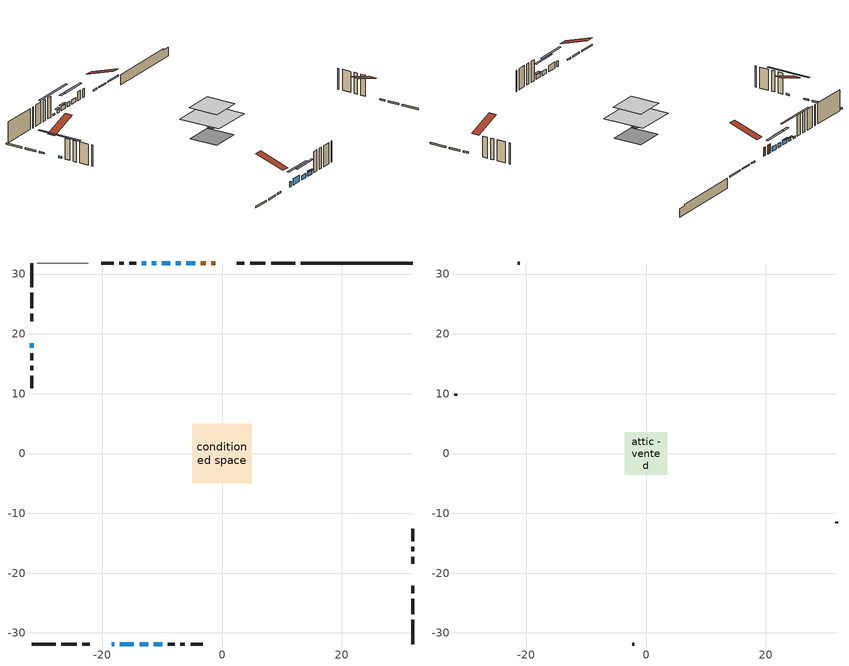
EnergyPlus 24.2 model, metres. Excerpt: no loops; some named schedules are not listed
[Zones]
conditioned space
 floor outside (Floor1 construction): -0.67,-0.67 -0.67,0.67 0.67,0.67 0.67,-0.67 z0.46
 floor adiabatic (AdiabaticFloorConstruction): -4.96,-4.96 -4.96,4.96 4.96,4.96 4.96,-4.96 z2.9
 floor foundation (Slab1 construction): -3.35,-3.35 -3.35,3.35 3.35,3.35 3.35,-3.35 z-1.83
 wall outside (RimJoist1 construction): 12.23,31.85 8.2,31.85 / -31.85,-31.85 -27.82,-31.85 / -31.85,31.85 -31.85,27.82 / 31.85,-31.85 31.85,-27.82 z0.46:0.76
 wall outside (RimJoist2 construction): 7.27,31.85 4.68,31.85 / -26.89,-31.85 -24.31,-31.85 / -31.85,26.89 -31.85,24.31 / 31.85,-26.89 31.85,-24.31 z0.46:0.76
 wall outside (RimJoist3 construction): 3.76,31.85 2.51,31.85 / -23.38,-31.85 -22.13,-31.85 / -31.85,23.38 -31.85,22.13 / 31.85,-23.38 31.85,-22.13 z0.46:0.76
 wall outside (AdiabaticWallConstruction 1): -1.17,31.85 -1.78,31.85 / -2.71,31.85 -3.57,31.85 z0.46:2.49
 wall outside (AdiabaticWallConstruction): -18.45,-31.85 -18.03,-31.85 z0.46:1.68; -31.85,18.45 -31.85,17.69 / -12.66,31.85 -13.42,31.85 z0.46:0.82; -4.5,31.85 -5.95,31.85 / -6.87,31.85 -7.71,31.85 / -8.64,31.85 -10.09,31.85 / -13.79,-31.85 -12.34,-31.85 / -11.41,-31.85 -9.96,-31.85 z0.46:1.45; -17.1,-31.85 -14.72,-31.85 z0.46:1.91; -11.02,31.85 -11.73,31.85 z0.46:1.17
 wall outside (Wall1 construction): -14.35,31.85 -15.5,31.85 / -9.03,-31.85 -7.89,-31.85 / -31.85,16.76 -31.85,15.61 / 31.85,-18.45 31.85,-17.3 z0.46:5.34
 wall outside (Wall2 construction): -16.43,31.85 -17.19,31.85 / -6.96,-31.85 -6.19,-31.85 / -31.85,14.68 -31.85,13.92 / 31.85,-16.37 31.85,-15.61 z0.46:5.34
 wall outside (Wall3 construction): -18.12,31.85 -20.18,31.85 / -5.26,-31.85 -3.2,-31.85 / -31.85,12.99 -31.85,10.93 / 31.85,-14.68 31.85,-12.62 z0.46:5.34
 wall foundation (FoundationWall1 construction): 13.16,31.85,-1.83 13.16,31.85,0.46 29.98,31.85,0.46 29.98,31.85,0.17 31.85,31.85,0.17 31.85,31.85,-1.83
 wall adiabatic (Wall5 construction): -22.35,31.85 -30.92,31.85 z0.46:5.34
 window (WindowConstruction 7): -18.45,-31.85 -18.03,-31.85 z0.46:1.68
 window (WindowConstruction 9): -31.85,18.45 -31.85,17.69 z0.46:0.82
 window (WindowConstruction): -4.5,31.85 -5.95,31.85 z0.46:1.45
 window (WindowConstruction 1): -6.88,31.85 -7.71,31.85 z0.46:1.45
 window (WindowConstruction 2): -17.1,-31.85 -14.72,-31.85 z0.46:1.91
 window (WindowConstruction 3): -8.64,31.85 -10.09,31.85 z0.46:1.45
 window (WindowConstruction 4): -11.02,31.85 -11.73,31.85 z0.46:1.17
 window (WindowConstruction 5): -13.79,-31.85 -12.34,-31.85 z0.46:1.45
 window (WindowConstruction 6): -11.41,-31.85 -9.96,-31.85 z0.46:1.45
 window (WindowConstruction 8): -12.66,31.85 -13.42,31.85 z0.46:0.82
 door (Door): -1.17,31.85 -1.78,31.85 z0.46:2.49
 door (Door 1): -2.71,31.85 -3.57,31.85 z0.46:2.49
 ceiling adiabatic (AdiabaticFloorConstruction): 4.96,-4.96 4.96,4.96 -4.96,4.96 -4.96,-4.96 z2.9
attic - vented
 floor to conditioned space (Floor2 construction Reversed): -3.54,-3.54 -3.54,3.54 3.54,3.54 3.54,-3.54 z5.34
 wall outside (Wall4 construction): -21.11,31.85 -21.42,31.85 / -2.28,-31.85 -1.96,-31.85 / -31.85,10 -31.85,9.69 / 31.85,-11.69 31.85,-11.38 z0.46:5.34
 roof outside (Roof1 construction): -0.24,31.85,5.34 -0.24,24.95,7.64 1.58,24.95,7.64 1.58,31.85,5.34; -19.38,-31.85,5.34 -19.38,-24.95,7.64 -21.2,-24.95,7.64 -21.2,-31.85,5.34; -31.85,19.38,5.34 -24.95,19.38,7.64 -24.95,21.2,7.64 -31.85,21.2,5.34; 31.85,-19.38,5.34 24.95,-19.38,7.64 24.95,-21.2,7.64 31.85,-21.2,5.34
shading: -31.85,12.76 -31.85,23.38 -32.26,23.38 -32.26,12.76 z5.75; -8.44,31.85 -2.01,31.85 -2.01,32.26 -8.44,32.26 z3.94; -10.2,31.85 -4.38,31.85 -4.38,32.26 -10.2,32.26 z3.94; -12.23,-31.85 -19.59,-31.85 -19.59,-32.26 -12.23,-32.26 z4.4; -10.29,31.85 -8.44,31.85 -8.44,32.26 -10.29,32.26 z1.65; -11.93,31.85 -10.82,31.85 -10.82,32.26 -11.93,32.26 z1.37; -9.85,-31.85 -16.28,-31.85 -16.28,-32.26 -9.85,-32.26 z3.94; -9.76,-31.85 -11.61,-31.85 -11.61,-32.26 -9.76,-32.26 z1.65; -18.35,31.85 -7.73,31.85 -7.73,32.26 -18.35,32.26 z5.75
[Building]
Building 1: Terrain=Suburbs
[Site:Location]
London AP_ON: Latitude {deg}=43.03; Longitude {deg}=-81.15; Time Zone {hr}=-5; Elevation {m}=278; Keep Site Location Information=Yes
[Site:GroundTemperature:Shallow]
3.98693, 1.93205, 1.76749, 2.74264, 6.6573, 10.5537, 13.9317, 16.0716, 16.2534, 14.513, 11.2211, 7.44421
[Site:WaterMainsTemperature]
Calculation Method=Schedule; Temperature Schedule=mains temperature schedule
[Material] Roughness=Rough; Thermal Absorptance=0.9
Name | Thickness {m} | Conductivity {W/m-K} | Density {kg/m3} | Specific Heat {J/kg-K} | Solar Absorptance | Visible Absorptance
asphalt or fiberglass shingles | 0.00635 | 0.162714 | 1121.4 | 1465.45 | 0.4 | 0.4
ceiling loosefill ins | 0.254 | 0.0480833 | 16.02 | 1046.75 | 0.7 | 0.7
ceiling stud and cavity | 0.1397 | 0.193034 | 65.682 | 1177.47 | 0.7 | 0.7
concrete 4.0 in. | 0.1016 | 1.803125 | 2242.8 | 837.4 | 0.7 | 0.7
concrete 8.0 in. | 0.2032 | 1.803125 | 2242.8 | 837.4 | 0.7 | 0.7
door material | 0.04445 | 0.0451087 | 512.64 | 1214.23 | 0.7 | 0.7
door material 1 | 0.04445 | 0.188738 | 512.64 | 1214.23 | 0.7 | 0.7
exterior vertical ins | 0.0457286 | 0.029427 | 32.04 | 1214.23 | 0.7 | 0.7
floor covering | 0.0127 | 0.0433444 | 54.468 | 1339.84 | 0.6 | 0.6
floor rigid ins; rim joist rigid ins | 0.051816 | 0.029427 | 32.04 | 1214.23 | 0.7 | 0.7
floor rigid ins 1; wall rigid ins | 0.512978 | 0.029427 | 32.04 | 1214.23 | 0.7 | 0.7
floor stud and cavity | 0.1397 | 0.398287 | 92.3553 | 1139.71 | 0.7 | 0.7
floor stud and cavity 1 | 0.1397 | 1.75129 | 37.0049 | 1207.88 | 0.7 | 0.7
furniture material conditioned space 1 | 0.1524 | 0.115458 | 640.8 | 1214.23 | 0.6 | 0.6
gypsum board | 0.0127 | 0.160291 | 801 | 837.4 | 0.6 | 0.6
gypsum board 1 | 0.0127 | 0.160291 | 801 | 837.4 | 0.7 | 0.7
osb sheathing 0.5 in. | 0.0127 | 0.115458 | 512.64 | 1214.23 | 0.7 | 0.7
osb sheathing 0.5 in. 1 | 0.0127 | 0.115458 | 512.64 | 1214.23 | 0.4 | 0.4
osb sheathing 0.75 in. | 0.01905 | 0.115458 | 512.64 | 1214.23 | 0.7 | 0.7
osb sheathing 2.0 in. | 0.0508 | 0.115458 | 512.64 | 1214.23 | 0.7 | 0.7
rim joist stud and cavity | 0.0508 | 0.028548 | 125.044 | 1163.47 | 0.6 | 0.6
rim joist stud and cavity 1 | 0.0508 | 0.318503 | 125.044 | 1163.47 | 0.6 | 0.6
rim joist stud and cavity 2 | 0.0508 | 0.0287471 | 125.044 | 1163.47 | 0.6 | 0.6
wall stud and cavity | 0.1397 | 0.0847632 | 139.0536 | 1170.24 | 0.7 | 0.7
wall stud and cavity 1 | 0.1397 | 0.0983129 | 139.0536 | 1170.24 | 0.7 | 0.7
wall stud and cavity 2 | 0.1397 | 0.0915092 | 139.0536 | 1170.24 | 0.7 | 0.7
wall stud and cavity 3 | 0.0889 | 6.1454 | 50.32683 | 1063.81 | 0.6 | 0.6
wall stud and cavity 4 | 0.1397 | 0.0826833 | 139.0536 | 1170.24 | 0.7 | 0.7
wall stud and cavity 5 | 0.0889 | 0.380278 | 52.3479 | 1209.89 | 0.7 | 0.7
wall stud and cavity 6 | 0.0889 | 0.391764 | 83.0341 | 1211.67 | 0.7 | 0.7
wood siding | 0.0254 | 0.102417 | 544.68 | 1172.36 | 0.4 | 0.4
wood siding 1 | 0.00254 | 0.102417 | 544.68 | 1172.36 | 0.4 | 0.4
wood siding 2; wood siding 3; wood siding 4 | 0.0254 | 0.102417 | 544.68 | 1172.36 | 0.7 | 0.7
[WindowMaterial:SimpleGlazingSystem]
Name | U-Factor {W/m2-K} | Solar Heat Gain Coefficient
WindowMaterial | 3.28586 | 0.57
WindowMaterial 1 | 3.281884 | 0.51
WindowMaterial 2 | 2.13606 | 0.61
WindowMaterial 3 | 3.27223 | 0.44
WindowMaterial 4 | 2.35523 | 0.53
WindowMaterial 5 | 1.94642 | 0.51
WindowMaterial 6 | 4.11712 | 0.39
[Construction]
AdiabaticFloorConstruction: floor stud and cavity 1, floor rigid ins 1, osb sheathing 0.75 in., floor covering
AdiabaticWallConstruction: wood siding 3, wall rigid ins, wall stud and cavity 5, gypsum board
AdiabaticWallConstruction 1: wood siding 4, wall rigid ins, wall stud and cavity 5, gypsum board
Door: door material
Door 1: door material 1
Floor1 construction: floor stud and cavity, floor rigid ins, osb sheathing 0.75 in., floor covering
Floor2 construction Reversed: gypsum board, ceiling stud and cavity, ceiling loosefill ins
FoundationWall1 construction: concrete 8.0 in., gypsum board 1
furniture construction conditioned space 1: furniture material conditioned space 1
PartitionWallConstruction: gypsum board, wall stud and cavity 6, gypsum board
RimJoist1 construction: wood siding 2, osb sheathing 2.0 in., rim joist stud and cavity
RimJoist2 construction: wood siding 2, rim joist rigid ins, osb sheathing 2.0 in., rim joist stud and cavity 1
RimJoist3 construction: wood siding 2, osb sheathing 2.0 in., rim joist stud and cavity 2
Roof1 construction: asphalt or fiberglass shingles
Slab1 construction: concrete 4.0 in.
Wall1 construction: wood siding, osb sheathing 0.5 in., wall stud and cavity, gypsum board
Wall2 construction: wood siding, osb sheathing 0.5 in., wall stud and cavity 1, gypsum board
Wall3 construction: wood siding, osb sheathing 0.5 in., wall stud and cavity 2, gypsum board
Wall4 construction: wood siding 1, wall stud and cavity 3
Wall5 construction: osb sheathing 0.5 in. 1, wall stud and cavity 4, gypsum board
WindowConstruction; WindowConstruction 3: WindowMaterial
WindowConstruction 1: WindowMaterial 1
WindowConstruction 2: WindowMaterial 2
WindowConstruction 4: WindowMaterial 3
WindowConstruction 5; WindowConstruction 6: WindowMaterial 4
WindowConstruction 7: WindowMaterial 5
WindowConstruction 8; WindowConstruction 9: WindowMaterial 6
[Zone] Multiplier=1; Part of Total Floor Area=Yes
Name | Volume {m3}
attic - vented | 18.7122
conditioned space | 356.5
[Space]
Name | Zone | Volume {m3}
attic - vented 1 | attic - vented | 18.7122
conditioned space 1 | conditioned space | 356.5
[ZoneInfiltration:EffectiveLeakageArea]
infil attic - vented 1: Zone or Space=attic - vented 1; Schedule=Always On Discrete; Effective Air Leakage Area {cm2}=2187.93; Stack Coefficient=0.00049899; Wind Coefficient=1.50927e-05
[ZoneMixing]
whole house fan mix: Zone or Space=attic - vented; Schedule=Always On Continuous; Design Flow Rate Calculation Method=Flow/Zone; Design Flow Rate {m3/s}=0; Source Zone or Space=conditioned space
[SurfaceProperty:ExposedFoundationPerimeter]
Slab1: Exposed Perimeter Calculation Method=TotalExposedPerimeter; Total Exposed Perimeter {m}=18.693
[InternalMass] Zone or ZoneList=conditioned space; Space or SpaceList=conditioned space 1
Name | Construction | Surface Area {m2}
furniture mass conditioned space 1 | furniture construction conditioned space 1 | 58.0481
partition wall mass | PartitionWallConstruction | 145.12
[Lights]
interior lighting: Zone or ZoneList or Space or SpaceList=conditioned space 1; Schedule=interior lighting schedule; Design Level Calculation Method=LightingLevel; Lighting Level {W}=343.2; Return Air Fraction=0; Fraction Radiant=0.6; Fraction Visible=0.2; Fraction Replaceable=1
[People]
occupants: Zone or ZoneList or Space or SpaceList=conditioned space 1; Number of People Schedule=occupants schedule; Number of People Calculation Method=People; Number of People=3; Fraction Radiant=0.314171; Sensible Heat Fraction=0.56303; Activity Level Schedule=occupants activity schedule; Carbon Dioxide Generation Rate {m3/s-W}=0; Enable ASHRAE 55 Comfort Warnings=No; Mean Radiant Temperature Calculation Type=EnclosureAveraged
[ElectricEquipment] Zone or ZoneList or Space or SpaceList=conditioned space 1; Design Level Calculation Method=EquipmentLevel
Name | Schedule | Design Level {W} | Fraction Latent | Fraction Radiant | Fraction Lost
clothes dryer | clothes dryer schedule | 140.772 | 0.015 | 0.081 | 0.85
clothes washer | clothes washer schedule | 32.1985 | 0.03 | 0.162 | 0.7
cooking range | cooking range schedule | 208.969 | 0.08 | 0.432 | 0.2
dishwasher | dishwasher schedule | 66.8632 | 0.3 | 0.18 | 0.4
fridge | fridge schedule | 72.9452 | 0 | 0.6 | 0
mech vent bath fan 0 | mech vent bath fan 0 schedule | 50.2 | 0 | 0 | 1
mech vent bath fan 1 | mech vent bath fan 1 schedule | 50.2 | 0 | 0 | 1
mech vent house fan | mech vent house fan schedule | 0 | 0 | 0 | 1
mech vent house fan cfis | mech vent house fan cfis schedule | 0 | 0 | 0 | 0
misc plug loads | misc plug loads schedule | 494.7 | 0.045 | 0.513 | 0.1
whole house fan | Always On Discrete | 0 | 0 | 0 | 1
[OtherEquipment] Zone or ZoneList or Space or SpaceList=conditioned space 1; Design Level Calculation Method=EquipmentLevel
Name | Fuel Type | Schedule | Design Level {W} | Fraction Latent | Fraction Radiant | Fraction Lost
clothes dryer 1 | Electricity | clothes dryer schedule | 0 | 0.015 | 0.081 | 0.85
cooking range 1 | Electricity | cooking range schedule | 0 | 0.08 | 0.432 | 0.2
general water use latent | None | general water use schedule | 59.3978 | 1 | 0 | 0
general water use sensible | None | general water use schedule | -58.539 | 0 | 0.6 | 0
mech vent house fan latent load | None | Always On Discrete | 0 | 1 | 0 | 0
mech vent house fan sensible load | None | Always On Discrete | 0 | 0 | 0 | 0
water heater energy adjustment1 | NaturalGas | Always On Discrete | 0.01 | 0 | 0 | 1
[ZoneInfiltration:DesignFlowRate] Zone or ZoneList or Space or SpaceList=conditioned space 1; Schedule=Always On Discrete; Design Flow Rate Calculation Method=Flow/Zone; Design Flow Rate {m3/s}=0
infil flow; natural vent flow; whole house fan flow
[AvailabilityManager:Scheduled]
central ac and furnace airloop Availability Manager: Schedule=Always On Discrete
[Foundation:Kiva]
Foundation Kiva 1: Initial Indoor Air Temperature {C}=18; Wall Height Above Grade {m}=0.460004; Wall Depth Below Slab {m}=0.2032; Custom Block Material Name 1=exterior vertical ins; Custom Block Depth 1 {m}=2.28999; Custom Block X Position 1 {m}=0.2159; Custom Block Z Position 1 {m}=0
[Foundation:Kiva:Settings]
Soil Conductivity {W/m-K}=0.849921; Soil Density {kg/m3}=1842.3; Soil Specific Heat {J/kg-K}=418.7; Ground Solar Absorptivity=0.9; Ground Thermal Absorptivity=0.9; Ground Surface Roughness {m}=0.03; Far-Field Width {m}=40; Deep-Ground Boundary Condition=ZeroFlux; Deep-Ground Depth {m}=40; Minimum Cell Dimension {m}=0.2; Maximum Cell Growth Coefficient=3; Simulation Timestep=Timestep
[Exterior:Lights]
exterior lighting: Schedule=exterior lighting schedule; Design Level {W}=75.6
[EnergyManagementSystem:GlobalVariable]
central_ac_and_furnace_airloop_Fan_RTF
infil_program_Qfan
infil_program_Qinf
natural_vent_program_Qnv
natural_vent_program_Qwhf
[EnergyManagementSystem:Sensor]
Name | Output:Variable or Output:Meter Index Key | Output:Variable or Output:Meter
airflow_gain | infil flow | Infiltration Sensible Heat Gain Energy
airflow_gain_1 | natural vent flow | Infiltration Sensible Heat Gain Energy
airflow_gain_2 | whole house fan flow | Infiltration Sensible Heat Gain Energy
airflow_loss | infil flow | Infiltration Sensible Heat Loss Energy
airflow_loss_1 | natural vent flow | Infiltration Sensible Heat Loss Energy
airflow_loss_2 | whole house fan flow | Infiltration Sensible Heat Loss Energy
clg_load_cond |  | Cooling:EnergyTransfer:Zone:CONDITIONED SPACE
clg_sp_s; clg_sp_s_1 | cooling setpoint | Schedule Value
clothes_dryer_exhaust_0_sch_s | clothes dryer exhaust 0 schedule | Schedule Value
cool_season | cooling season schedule | Schedule Value
htg_load_cond |  | Heating:EnergyTransfer:Zone:CONDITIONED SPACE
htg_sp_s; htg_sp_s_1 | heating setpoint | Schedule Value
ig_ee_conv | clothes dryer | Electric Equipment Convective Heating Energy
ig_ee_conv_2 | cooking range | Electric Equipment Convective Heating Energy
ig_ee_conv_4 | fridge | Electric Equipment Convective Heating Energy
ig_ee_conv_5 | misc plug loads | Electric Equipment Convective Heating Energy
ig_ee_conv_6 | whole house fan | Electric Equipment Convective Heating Energy
ig_ee_rad | clothes dryer | Electric Equipment Radiant Heating Energy
ig_ee_rad_2 | cooking range | Electric Equipment Radiant Heating Energy
ig_ee_rad_4 | fridge | Electric Equipment Radiant Heating Energy
ig_ee_rad_5 | misc plug loads | Electric Equipment Radiant Heating Energy
ig_ee_rad_6 | whole house fan | Electric Equipment Radiant Heating Energy
ig_lgt_conv | interior lighting | Lights Convective Heating Energy
ig_lgt_rad | interior lighting | Lights Radiant Heating Energy
ig_lgt_vis | interior lighting | Lights Visible Radiation Heating Energy
ig_oe_conv | clothes dryer 1 | Other Equipment Convective Heating Energy
ig_oe_conv_1 | cooking range 1 | Other Equipment Convective Heating Energy
ig_oe_conv_2 | general water use latent | Other Equipment Convective Heating Energy
ig_oe_conv_3 | general water use sensible | Other Equipment Convective Heating Energy
ig_oe_conv_4 | water heater energy adjustment1 | Other Equipment Convective Heating Energy
ig_oe_rad | clothes dryer 1 | Other Equipment Radiant Heating Energy
ig_oe_rad_1 | cooking range 1 | Other Equipment Radiant Heating Energy
ig_oe_rad_2 | general water use latent | Other Equipment Radiant Heating Energy
ig_oe_rad_3 | general water use sensible | Other Equipment Radiant Heating Energy
ig_oe_rad_4 | water heater energy adjustment1 | Other Equipment Radiant Heating Energy
ig_ppl_conv | occupants | People Convective Heating Energy
ig_ppl_rad | occupants | People Radiant Heating Energy
im_conv | furniture mass conditioned space 1 | Surface Inside Face Convection Heat Gain Energy
im_conv_1 | partition wall mass | Surface Inside Face Convection Heat Gain Energy
im_ig | furniture mass conditioned space 1 | Surface Inside Face Internal Gains Radiation Heat Gain Energy
im_ig_1 | partition wall mass | Surface Inside Face Internal Gains Radiation Heat Gain Energy
im_lgt | furniture mass conditioned space 1 | Surface Inside Face Lights Radiation Heat Gain Energy
im_lgt_1 | partition wall mass | Surface Inside Face Lights Radiation Heat Gain Energy
im_sol | furniture mass conditioned space 1 | Surface Inside Face Solar Radiation Heat Gain Energy
im_sol_1 | partition wall mass | Surface Inside Face Solar Radiation Heat Gain Energy
im_surf | furniture mass conditioned space 1 | Surface Inside Face Net Surface Thermal Radiation Heat Gain Energy
im_surf_1 | partition wall mass | Surface Inside Face Net Surface Thermal Radiation Heat Gain Energy
mech_vent_bath_fan_0_sch_s | mech vent bath fan 0 schedule | Schedule Value
mech_vent_bath_fan_1_sch_s | mech vent bath fan 1 schedule | Schedule Value
mv_conv | mech vent bath fan 0 | Electric Equipment Convective Heating Energy
mv_conv_1 | mech vent bath fan 1 | Electric Equipment Convective Heating Energy
mv_conv_2 | mech vent house fan | Electric Equipment Convective Heating Energy
mv_conv_3 | mech vent house fan cfis | Electric Equipment Convective Heating Energy
mv_conv_4 | mech vent house fan latent load | Other Equipment Convective Heating Energy
mv_conv_5 | mech vent house fan sensible load | Other Equipment Convective Heating Energy
mv_rad | mech vent bath fan 0 | Electric Equipment Radiant Heating Energy
mv_rad_1 | mech vent bath fan 1 | Electric Equipment Radiant Heating Energy
mv_rad_2 | mech vent house fan | Electric Equipment Radiant Heating Energy
mv_rad_3 | mech vent house fan cfis | Electric Equipment Radiant Heating Energy
mv_rad_4 | mech vent house fan latent load | Other Equipment Radiant Heating Energy
mv_rad_5 | mech vent house fan sensible load | Other Equipment Radiant Heating Energy
natural_vent_s | natural vent schedule | Schedule Value
out_pb_s |  | Site Outdoor Air Barometric Pressure
out_wt_s |  | Site Outdoor Air Humidity Ratio
site_vw_s |  | Site Wind Speed
ss_back_out | Window1 | Surface Window Shortwave from Zone Back Out Window Heat Transfer Rate
ss_back_out_1 | Window10 | Surface Window Shortwave from Zone Back Out Window Heat Transfer Rate
ss_back_out_2 | Window2 | Surface Window Shortwave from Zone Back Out Window Heat Transfer Rate
ss_back_out_3 | Window3 | Surface Window Shortwave from Zone Back Out Window Heat Transfer Rate
ss_back_out_4 | Window4 | Surface Window Shortwave from Zone Back Out Window Heat Transfer Rate
ss_back_out_5 | Window5 | Surface Window Shortwave from Zone Back Out Window Heat Transfer Rate
ss_back_out_6 | Window6 | Surface Window Shortwave from Zone Back Out Window Heat Transfer Rate
ss_back_out_7 | Window7 | Surface Window Shortwave from Zone Back Out Window Heat Transfer Rate
ss_back_out_8 | Window8 | Surface Window Shortwave from Zone Back Out Window Heat Transfer Rate
ss_back_out_9 | Window9 | Surface Window Shortwave from Zone Back Out Window Heat Transfer Rate
ss_conv | Door1 | Surface Inside Face Convection Heat Gain Energy
ss_conv_1 | Door2 | Surface Inside Face Convection Heat Gain Energy
ss_conv_10 | Window8 | Surface Inside Face Convection Heat Gain Energy
ss_conv_11 | Window9 | Surface Inside Face Convection Heat Gain Energy
ss_conv_2 | Window1 | Surface Inside Face Convection Heat Gain Energy
ss_conv_3 | Window10 | Surface Inside Face Convection Heat Gain Energy
ss_conv_4 | Window2 | Surface Inside Face Convection Heat Gain Energy
ss_conv_5 | Window3 | Surface Inside Face Convection Heat Gain Energy
ss_conv_6 | Window4 | Surface Inside Face Convection Heat Gain Energy
ss_conv_7 | Window5 | Surface Inside Face Convection Heat Gain Energy
ss_conv_8 | Window6 | Surface Inside Face Convection Heat Gain Energy
ss_conv_9 | Window7 | Surface Inside Face Convection Heat Gain Energy
ss_ig | Door1 | Surface Inside Face Internal Gains Radiation Heat Gain Energy
ss_ig_1 | Door2 | Surface Inside Face Internal Gains Radiation Heat Gain Energy
ss_ig_10 | Window8 | Surface Inside Face Internal Gains Radiation Heat Gain Energy
ss_ig_11 | Window9 | Surface Inside Face Internal Gains Radiation Heat Gain Energy
ss_ig_2 | Window1 | Surface Inside Face Internal Gains Radiation Heat Gain Energy
ss_ig_3 | Window10 | Surface Inside Face Internal Gains Radiation Heat Gain Energy
ss_ig_4 | Window2 | Surface Inside Face Internal Gains Radiation Heat Gain Energy
ss_ig_5 | Window3 | Surface Inside Face Internal Gains Radiation Heat Gain Energy
ss_ig_6 | Window4 | Surface Inside Face Internal Gains Radiation Heat Gain Energy
ss_ig_7 | Window5 | Surface Inside Face Internal Gains Radiation Heat Gain Energy
ss_ig_8 | Window6 | Surface Inside Face Internal Gains Radiation Heat Gain Energy
ss_ig_9 | Window7 | Surface Inside Face Internal Gains Radiation Heat Gain Energy
ss_lgt | Door1 | Surface Inside Face Lights Radiation Heat Gain Energy
ss_lgt_1 | Door2 | Surface Inside Face Lights Radiation Heat Gain Energy
ss_sol | Door1 | Surface Inside Face Solar Radiation Heat Gain Energy
ss_sol_1 | Door2 | Surface Inside Face Solar Radiation Heat Gain Energy
ss_surf | Door1 | Surface Inside Face Net Surface Thermal Radiation Heat Gain Energy
ss_surf_1 | Door2 | Surface Inside Face Net Surface Thermal Radiation Heat Gain Energy
ss_surf_10 | Window8 | Surface Inside Face Net Surface Thermal Radiation Heat Gain Energy
ss_surf_11 | Window9 | Surface Inside Face Net Surface Thermal Radiation Heat Gain Energy
ss_surf_2 | Window1 | Surface Inside Face Net Surface Thermal Radiation Heat Gain Energy
ss_surf_3 | Window10 | Surface Inside Face Net Surface Thermal Radiation Heat Gain Energy
ss_surf_4 | Window2 | Surface Inside Face Net Surface Thermal Radiation Heat Gain Energy
ss_surf_5 | Window3 | Surface Inside Face Net Surface Thermal Radiation Heat Gain Energy
ss_surf_6 | Window4 | Surface Inside Face Net Surface Thermal Radiation Heat Gain Energy
ss_surf_7 | Window5 | Surface Inside Face Net Surface Thermal Radiation Heat Gain Energy
ss_surf_8 | Window6 | Surface Inside Face Net Surface Thermal Radiation Heat Gain Energy
ss_surf_9 | Window7 | Surface Inside Face Net Surface Thermal Radiation Heat Gain Energy
ss_trans_in | Window1 | Surface Window Transmitted Solar Radiation Rate
ss_trans_in_1 | Window10 | Surface Window Transmitted Solar Radiation Rate
ss_trans_in_2 | Window2 | Surface Window Transmitted Solar Radiation Rate
ss_trans_in_3 | Window3 | Surface Window Transmitted Solar Radiation Rate
ss_trans_in_4 | Window4 | Surface Window Transmitted Solar Radiation Rate
ss_trans_in_5 | Window5 | Surface Window Transmitted Solar Radiation Rate
ss_trans_in_6 | Window6 | Surface Window Transmitted Solar Radiation Rate
ss_trans_in_7 | Window7 | Surface Window Transmitted Solar Radiation Rate
ss_trans_in_8 | Window8 | Surface Window Transmitted Solar Radiation Rate
ss_trans_in_9 | Window9 | Surface Window Transmitted Solar Radiation Rate
ss_trans_out | Window1 | Surface Inside Face Initial Transmitted Diffuse Transmitted Out Window Solar Radiation Rate
ss_trans_out_1 | Window10 | Surface Inside Face Initial Transmitted Diffuse Transmitted Out Window Solar Radiation Rate
ss_trans_out_2 | Window2 | Surface Inside Face Initial Transmitted Diffuse Transmitted Out Window Solar Radiation Rate
ss_trans_out_3 | Window3 | Surface Inside Face Initial Transmitted Diffuse Transmitted Out Window Solar Radiation Rate
ss_trans_out_4 | Window4 | Surface Inside Face Initial Transmitted Diffuse Transmitted Out Window Solar Radiation Rate
